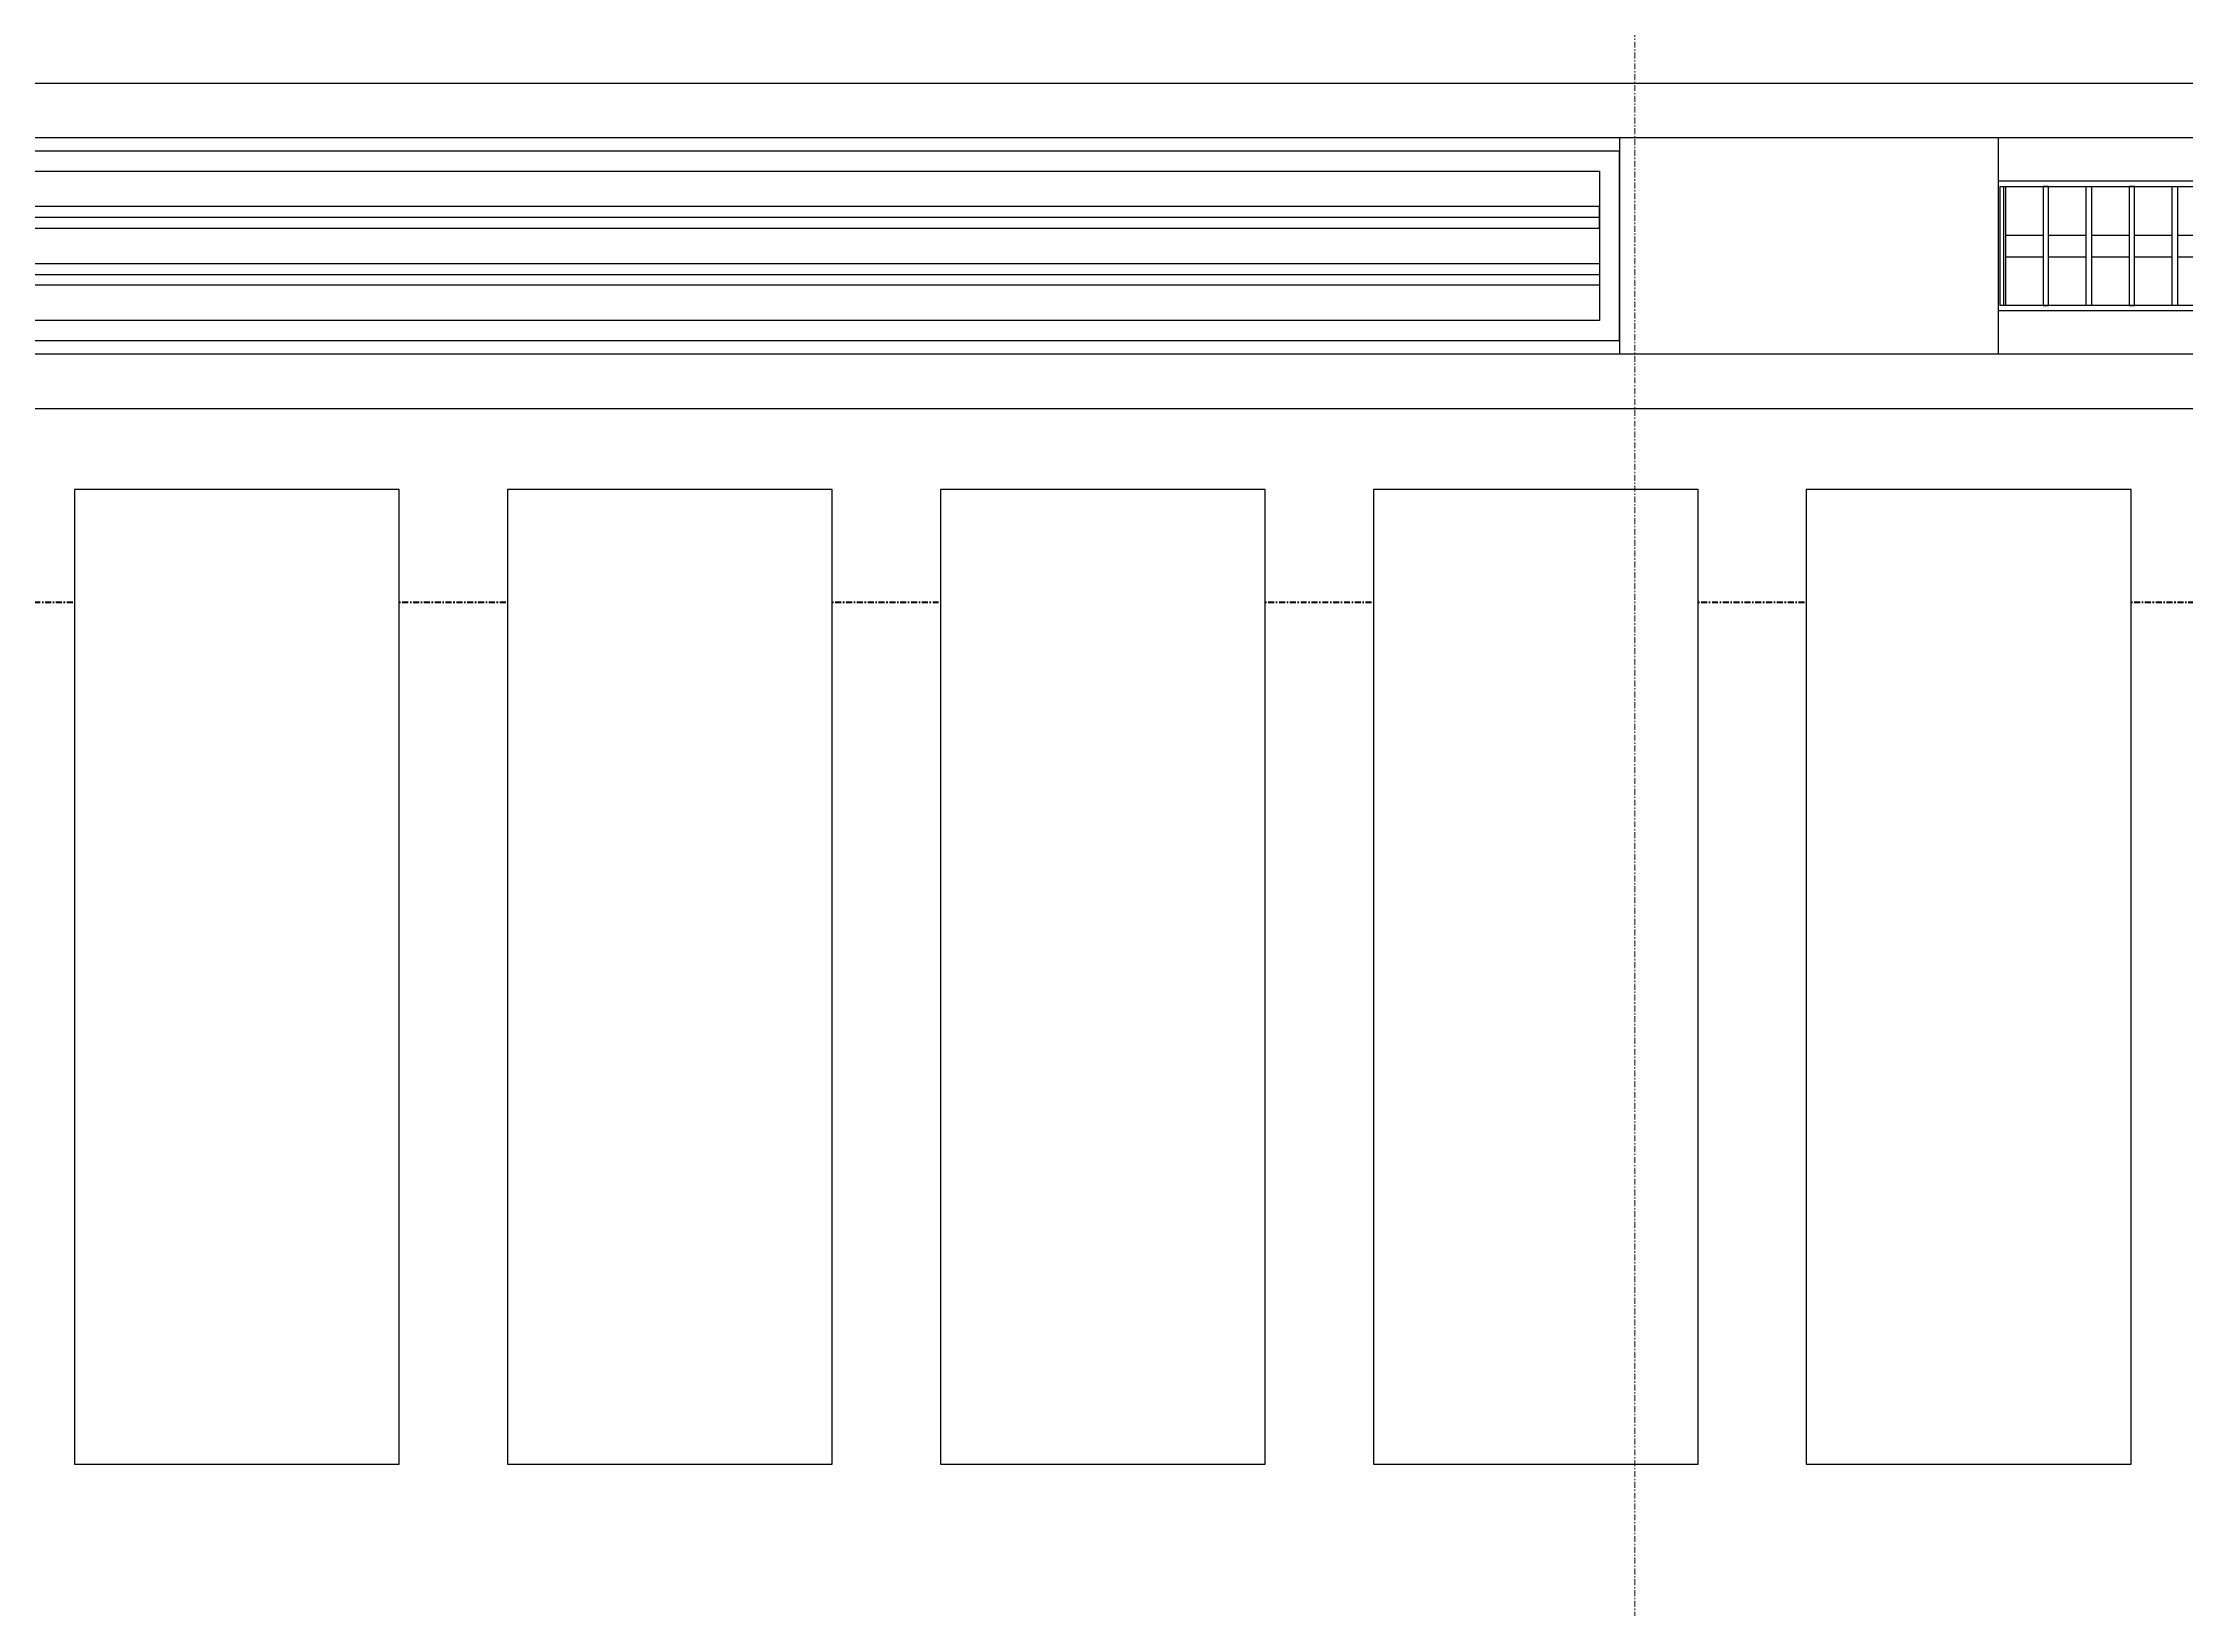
# Model space of a CAD drawing. Header units: millimetres. Extents: x -726012 to -647389, y -20772 to 18805.
# Drawn here: x -689153 to -687174, y 4211 to 5657 of the extents above; entities that cross this region are included whole.
import ezdxf
from ezdxf.enums import TextEntityAlignment as Align
from ezdxf.xclip import XClip

# ---------------------------------------------------------------- set-up
doc = ezdxf.new("R2010")
doc.units = ezdxf.units.MM
doc.header["$XCLIPFRAME"] = 0
doc.linetypes.add('DPA_Grid _ Level 100', pattern=[10, 5.5, -1.6, 1.3, -1.6])
for name, color, linetype in [('000 - WIPEOUT', 250, 'Continuous'), ('001 - ASCESSORIES', 251, 'Continuous'), ('A04_TUBE SERIES', 2, 'Continuous'), ('A11_ALU.SOLID SHEET', 2, 'Continuous')]:
    doc.layers.add(name, color=color, linetype=linetype)
for name, color, linetype, lineweight in [('008 - LIGHTING', 1, 'Continuous', 9), ('G-ANNO-SECL', 3, 'Continuous', 9), ('S-GRID', 251, 'Continuous', 9)]:
    doc.layers.add(name, color=color, linetype=linetype, lineweight=lineweight)

# ---------------------------------------------------------------- blocks, each defined once
blk = doc.blocks.new('*U529')
blk.add_point((0, 0))
at = {"layer": 'Defpoints', "color": 250}
blk.add_text('AL.SHEET-HAT-TYPE-C', height=7, rotation=270, dxfattribs=at).set_placement((15, 0), align=Align.BOTTOM_CENTER)
blk.add_wipeout([(0, -100), (350, -100), (350, 100), (0, 100)]).dxf.layer = '000 - WIPEOUT'
at = {"layer": 'A11_ALU.SOLID SHEET', "color": 0}
blk.add_lwpolyline([(0, -100), (350, -100), (350, 100), (0, 100)], close=True, dxfattribs=at)
blk = doc.blocks.new('*U531')
at = {"layer": '001 - ASCESSORIES', "color": 0, "linetype": 'ByBlock'}
blk.add_lwpolyline([(800, 87.5), (-800, 87.5), (-800, -87.5), (800, -87.5)], close=True, dxfattribs=at)
at = {"layer": '001 - ASCESSORIES', "linetype": 'ByBlock'}
for points in [[(-781.5, 69), (781.5, 69), (781.5, -69), (-781.5, -69)], [(781.5, 36.3), (-781.5, 36.3), (-781.5, 16.3), (781.5, 16.3)], [(-781.5, -16.3), (781.5, -16.3), (781.5, -36.3), (-781.5, -36.3)]]:
    blk.add_lwpolyline(points, close=True, dxfattribs=at)
for points in [[(781.5, 26.3), (-781.5, 26.3)], [(-781.5, -26.3), (781.5, -26.3)]]:
    blk.add_lwpolyline(points, dxfattribs=at)
blk = doc.blocks.new('*U526')
at = {"color": 1}
blk.add_wipeout([(600, -60), (-600, -60), (-600, 60), (600, 60)], dxfattribs=at).dxf.layer = '000 - WIPEOUT'
at = {"layer": '001 - ASCESSORIES', "color": 0}
blk.add_lwpolyline([(600, -60), (-600, -60), (-600, 60), (600, 60)], close=True, dxfattribs=at)
at = {"layer": '001 - ASCESSORIES'}
for points in [[(-593.5, -55), (-598.5, -55), (-598.5, 55), (-593.5, 55)], [(595, -55), (-595, -55), (-595, 55), (595, 55)], [(-558.8, -55), (-553.8, -55), (-553.8, 55), (-558.8, 55)], [(-514, -55), (-519, -55), (-519, 55), (-514, 55)], [(-479.3, -55), (-474.3, -55), (-474.3, 55), (-479.3, 55)], [(-434.6, -55), (-439.6, -55), (-439.6, 55), (-434.6, 55)], [(-399.8, -55), (-394.8, -55), (-394.8, 55), (-399.8, 55)], [(-355.1, -55), (-360.1, -55), (-360.1, 55), (-355.1, 55)], [(-320.4, -55), (-315.4, -55), (-315.4, 55), (-320.4, 55)], [(-275.6, -55), (-280.6, -55), (-280.6, 55), (-275.6, 55)], [(-240.9, -55), (-235.9, -55), (-235.9, 55), (-240.9, 55)], [(-196.2, -55), (-201.2, -55), (-201.2, 55), (-196.2, 55)], [(-161.4, -55), (-156.4, -55), (-156.4, 55), (-161.4, 55)], [(-116.7, -55), (-121.7, -55), (-121.7, 55), (-116.7, 55)], [(-82, -55), (-77, -55), (-77, 55), (-82, 55)], [(-37.2, -55), (-42.2, -55), (-42.2, 55), (-37.2, 55)], [(-2.5, -55), (2.5, -55), (2.5, 55), (-2.5, 55)], [(42.2, -55), (37.2, -55), (37.2, 55), (42.2, 55)], [(77, -55), (82, -55), (82, 55), (77, 55)], [(121.7, -55), (116.7, -55), (116.7, 55), (121.7, 55)], [(156.4, -55), (161.4, -55), (161.4, 55), (156.4, 55)], [(201.2, -55), (196.2, -55), (196.2, 55), (201.2, 55)], [(235.9, -55), (240.9, -55), (240.9, 55), (235.9, 55)], [(280.6, -55), (275.6, -55), (275.6, 55), (280.6, 55)], [(315.4, -55), (320.4, -55), (320.4, 55), (315.4, 55)], [(360.1, -55), (355.1, -55), (355.1, 55), (360.1, 55)], [(394.8, -55), (399.8, -55), (399.8, 55), (394.8, 55)], [(439.6, -55), (434.6, -55), (434.6, 55), (439.6, 55)], [(474.3, -55), (479.3, -55), (479.3, 55), (474.3, 55)], [(519, -55), (514, -55), (514, 55), (519, 55)], [(553.8, -55), (558.8, -55), (558.8, 55), (553.8, 55)], [(598.5, -55), (593.5, -55), (593.5, 55), (598.5, 55)]]:
    blk.add_lwpolyline(points, close=True, dxfattribs=at)
for points in [[(-593.5, 10), (-558.8, 10)], [(-553.8, 10), (-519, 10)], [(-514, 10), (-479.3, 10)], [(-474.3, 10), (-439.6, 10)], [(-434.6, 10), (-399.8, 10)], [(-394.8, 10), (-360.1, 10)], [(-355.1, 10), (-320.4, 10)], [(-315.4, 10), (-280.6, 10)], [(-275.6, 10), (-240.9, 10)], [(-235.9, 10), (-201.2, 10)], [(-196.2, 10), (-161.4, 10)], [(-156.4, 10), (-121.7, 10)], [(-116.7, 10), (-82, 10)], [(-77, 10), (-42.2, 10)], [(-37.2, 10), (-2.5, 10)], [(2.5, 10), (37.2, 10)], [(42.2, 10), (77, 10)], [(82, 10), (116.7, 10)], [(121.7, 10), (156.4, 10)], [(161.4, 10), (196.2, 10)], [(201.2, 10), (235.9, 10)], [(240.9, 10), (275.6, 10)], [(280.6, 10), (315.4, 10)], [(320.4, 10), (355.1, 10)], [(360.1, 10), (394.8, 10)], [(399.8, 10), (434.6, 10)], [(439.6, 10), (474.3, 10)], [(479.3, 10), (514, 10)], [(519, 10), (553.8, 10)], [(558.8, 10), (593.5, 10)], [(-593.5, -10), (-558.8, -10)], [(-553.8, -10), (-519, -10)], [(-514, -10), (-479.3, -10)], [(-474.3, -10), (-439.6, -10)], [(-434.6, -10), (-399.8, -10)], [(-394.8, -10), (-360.1, -10)], [(-355.1, -10), (-320.4, -10)], [(-315.4, -10), (-280.6, -10)], [(-275.6, -10), (-240.9, -10)], [(-235.9, -10), (-201.2, -10)], [(-196.2, -10), (-161.4, -10)], [(-156.4, -10), (-121.7, -10)], [(-116.7, -10), (-82, -10)], [(-77, -10), (-42.2, -10)], [(-37.2, -10), (-2.5, -10)], [(2.5, -10), (37.2, -10)], [(42.2, -10), (77, -10)], [(82, -10), (116.7, -10)], [(121.7, -10), (156.4, -10)], [(161.4, -10), (196.2, -10)], [(201.2, -10), (235.9, -10)], [(240.9, -10), (275.6, -10)], [(280.6, -10), (315.4, -10)], [(320.4, -10), (355.1, -10)], [(360.1, -10), (394.8, -10)], [(399.8, -10), (434.6, -10)], [(439.6, -10), (474.3, -10)], [(479.3, -10), (514, -10)], [(519, -10), (553.8, -10)], [(558.8, -10), (593.5, -10)]]:
    blk.add_lwpolyline(points, dxfattribs=at)
blk = doc.blocks.new('*U548')
blk.add_wipeout([(-25, 0), (25, 0), (25, 81755), (-25, 81755)]).dxf.layer = '000 - WIPEOUT'
at = {"layer": 'A04_TUBE SERIES', "color": 0}
blk.add_lwpolyline([(-25, 0), (25, 0), (25, 81755), (-25, 81755)], close=True, dxfattribs=at)
at = {"layer": 'Defpoints', "color": 250, "flags": 1}
blk.add_attdef('EXTR.OVL-LENGTH_', (-33.1, -9), '', height=5, dxfattribs=at)
blk = doc.blocks.new('*U545')
blk.add_wipeout([(-25, 0), (25, 0), (25, 81755), (-25, 81755)]).dxf.layer = '000 - WIPEOUT'
at = {"layer": 'A04_TUBE SERIES', "color": 0}
blk.add_lwpolyline([(-25, 0), (25, 0), (25, 81755), (-25, 81755)], close=True, dxfattribs=at)
at = {"layer": 'Defpoints', "color": 250, "flags": 1}
blk.add_attdef('EXTR.OVL-LENGTH_', (-33.1, -9), '', height=5, dxfattribs=at)
blk = doc.blocks.new('*U1255')
at = {"color": 3}
for points in [[(-450, 12350), (450, 12350), (450, 12050), (-450, 12050)], [(-450, 11950), (450, 11950), (450, 11650), (-450, 11650)], [(-450, 11550), (450, 11550), (450, 11250), (-450, 11250)], [(-450, 11150), (450, 11150), (450, 10850), (-450, 10850)], [(-450, 10750), (450, 10750), (450, 10450), (-450, 10450)]]:
    blk.add_wipeout(points, dxfattribs=at).dxf.layer = '000 - WIPEOUT'
at = {"layer": 'A11_ALU.SOLID SHEET', "color": 0, "linetype": 'ByBlock'}
for points in [[(-450, 12050), (450, 12050), (450, 12350), (-450, 12350)], [(-450, 11650), (450, 11650), (450, 11950), (-450, 11950)], [(-450, 11250), (450, 11250), (450, 11550), (-450, 11550)], [(-450, 10850), (450, 10850), (450, 11150), (-450, 11150)], [(-450, 10450), (450, 10450), (450, 10750), (-450, 10750)]]:
    blk.add_lwpolyline(points, close=True, dxfattribs=at)
blk = doc.blocks.new('*U1287')
at = {"layer": 'A11_ALU.SOLID SHEET', "color": 1}
blk.add_blockref('*U529', (56986, 1890), dxfattribs=at)
at = {"layer": 'A11_ALU.SOLID SHEET', "color": 0, "linetype": 'ByBlock', "rotation": 90}
blk.add_blockref('*U1255', (67908.5, 1215), dxfattribs=at)
at = {"layer": '008 - LIGHTING'}
for name, p in [('*U531', (56186, 1890)), ('*U526', (57936, 1890))]:
    blk.add_blockref(name, p, dxfattribs=at)
at = {"layer": 'A04_TUBE SERIES', "color": 0, "linetype": 'ByBlock', "rotation": 270}
for name, p in [('*U548', (21303.5, 2015)), ('*U545', (21303.5, 1765))]:
    blk.add_blockref(name, p, dxfattribs=at)
blk = doc.blocks.new('*U1069')
at = {"layer": 'S-GRID', "linetype": 'DPA_Grid _ Level 100'}
blk.add_line((-11400, -12746.5), (-11400, 25446.8), dxfattribs=at)

msp = doc.modelspace()

# ---------------------------------------------------------------- linework, layer by layer
at = {"layer": 'G-ANNO-SECL', "linetype": 'DPA_Grid _ Level 100', "lineweight": 50}
msp.add_line((-724201, 5139.9), (-670136, 5139.9), dxfattribs=at)

# ---------------------------------------------------------------- next in the draw order: block references
at = {"layer": 'A11_ALU.SOLID SHEET'}
ref = msp.add_blockref('*U1287', (-744682.4, 3579), dxfattribs=at)
XClip(ref).set_block_clipping_path([(22516.8245944298, -23612.0000696909), (92487.8891097467, 7199.9972603897)])

# ---------------------------------------------------------------- next in the draw order: block references
msp.add_blockref('*U1069', (-676282.4, -7541.4))

doc.saveas('drawing.dxf')
